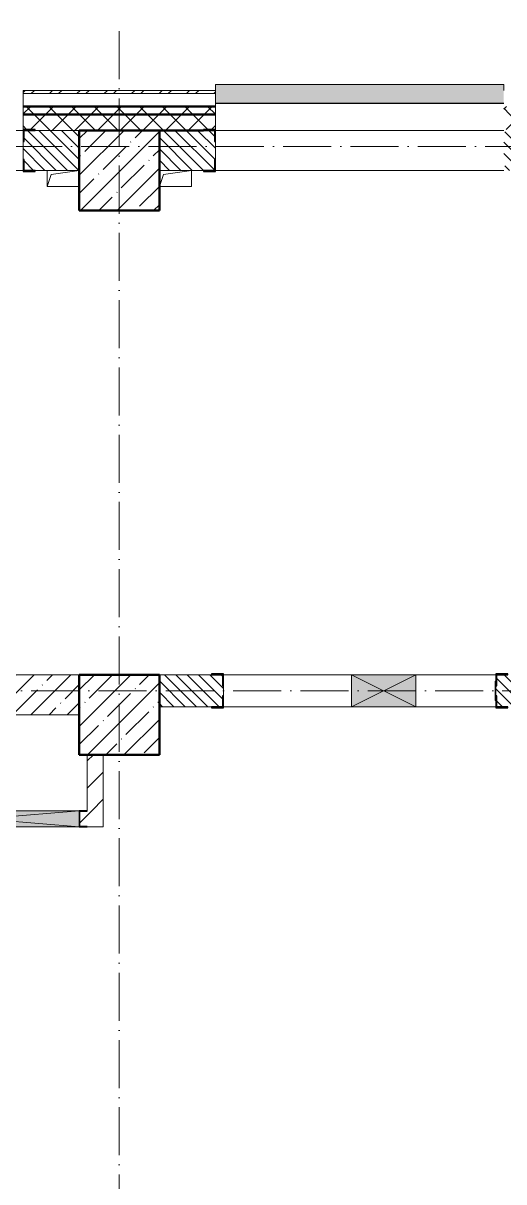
# Model space of a CAD drawing. Header units: millimetres. Extents: x -12989 to 629078, y -109036 to 555275.
# Drawn here: x 576510 to 579510, y -87602 to -80365 of the extents above; entities that cross this region are included whole.
import ezdxf

# ---------------------------------------------------------------- set-up
doc = ezdxf.new("R2010")
doc.units = ezdxf.units.MM
doc.linetypes.add('50_200_ШТРИХ_1Т_ш5_п1_п1_', pattern=[700, 500, -100, 0, -100])
for name, color, linetype, lineweight in [('A-DETL-GENF-OTLN', 7, 'Continuous', 9), ('A-GENM-____-MCUT', 7, 'Continuous', 25), ('A-GENM-____-OTLN', 7, 'Continuous', 9), ('A-GENM-____-OTLN-1', 7, 'Continuous', 25), ('A-GLAZ-____-OTLN', 7, 'Continuous', 9), ('A-WALL-____-MCUT-1', 7, 'Continuous', 9), ('A-WALL-____-MCUT-2', 7, 'Continuous', 50), ('A-WALL-____-MCUT-3', 7, 'Continuous', 9), ('A-WALL-____-OTLN', 7, 'Continuous', 9), ('A-WALL-____-PATT-1', 7, 'Continuous', 9), ('A-WALL-FNSH-MCUT-1', 7, 'Continuous', 9), ('I-WALL-____-OTLN', 7, 'Continuous', 9), ('S-COLS-____-MCUT', 7, 'Continuous', 50), ('S-COLS-____-OTLN', 7, 'Continuous', 9), ('S-GRID-____-OTLN-1', 7, '50_200_ШТРИХ_1Т_ш5_п1_п1_', 9)]:
    doc.layers.add(name, color=color, linetype=linetype, lineweight=lineweight)
doc.layers.add('A-GLAZ-____-OTLN-1', color=7, linetype='Continuous', lineweight=9, true_color=0xc0c0c0)
pattern_1 = [(45, (523510.01, -90515.61), (-70.71068, 70.71068), []), (135, (523510.01, -90515.61), (-70.71068, -70.71068), [])]
pattern_2 = [(45, (523510.01, -90515.61), (-84.85281, 84.85281), [])]
pattern_3 = [(135, (523510.01, -90515.614), (-35.35534, -35.35534), [])]

# ---------------------------------------------------------------- blocks, each defined once
blk = doc.blocks.new('BSC_Колонна _Прямоугольная - 500х500-V67-АР1_План отверстий 3 этажа в осях 1-64_А-ГГ')
at = {"layer": 'S-COLS-____-OTLN'}
h = blk.add_hatch(dxfattribs=at)
h.set_pattern_fill('FP_104', color=256, style=0, pattern_type=2)
h.set_pattern_definition([(45, (-53600, -5831.04), (-114.04925, 114.04925), []), (45, (-53485.95, -5831.04), (-114.04925, 114.04925), [201.613, -40.323, 3.353, -36.97])])
h.paths.add_polyline_path([(-250, -250), (250, -250), (250, 250), (-250, 250)], flags=0)
at = {"layer": 'S-COLS-____-MCUT'}
for p, q in [((250, 250), (-250, 250)), ((-250, 250), (-250, -250)), ((250, -250), (250, 250)), ((-250, -250), (250, -250))]:
    blk.add_line(p, q, dxfattribs=at)
blk = doc.blocks.new('BSC_Колонна _Прямоугольная - 500х500-V136-АР1_План отверстий 3 этажа в осях 1-64_А-ГГ')
at = {"layer": 'S-COLS-____-OTLN'}
h = blk.add_hatch(dxfattribs=at)
h.set_pattern_fill('FP_159', color=256, style=0, pattern_type=2)
h.set_pattern_definition([(45, (-53600, -9231.04), (-114.04925, 114.04925), []), (45, (-53485.95, -9231.04), (-114.04925, 114.04925), [201.613, -40.323, 3.353, -36.97])])
h.paths.add_polyline_path([(-250, -250), (250, -250), (250, 250), (-250, 250), (-250, 103.3)], flags=0)
at = {"layer": 'S-COLS-____-MCUT'}
for p, q in [((250, 250), (-250, 250)), ((-250, 250), (-250, -250)), ((250, -250), (250, 250)), ((-250, -250), (250, -250))]:
    blk.add_line(p, q, dxfattribs=at)
blk = doc.blocks.new('Фахверк_СКБ_Уголок - 250_2700-27497298-АР1_План отверстий 3 этажа в осях 1-64_А-ГГ')
at = {"layer": 'A-GENM-____-MCUT'}
for p, q in [((200, 181), (125, 181)), ((125, 181), (125, 106)), ((131, 106), (131, 175)), ((131, 175), (200, 175)), ((200, 175), (200, 181)), ((125, 106), (131, 106)), ((131, -6), (125, -6)), ((125, -6), (125, -81)), ((131, -75), (131, -6)), ((125, -81), (200, -81)), ((200, -75), (131, -75)), ((200, -81), (200, -75))]:
    blk.add_line(p, q, dxfattribs=at)
blk = doc.blocks.new('Фахверк_СКБ_Уголок - 200_3960-28268576-АР1_План отверстий 3 этажа в осях 1-64_А-ГГ')
at = {"layer": 'A-GENM-____-MCUT'}
for p, q in [((200, 156), (125, 156)), ((125, 156), (125, 81)), ((131, 81), (131, 150)), ((131, 150), (200, 150)), ((200, 150), (200, 156)), ((125, 81), (131, 81)), ((131, 19), (125, 19)), ((125, 19), (125, -56)), ((131, -50), (131, 19)), ((125, -56), (200, -56)), ((200, -50), (131, -50)), ((200, -56), (200, -50))]:
    blk.add_line(p, q, dxfattribs=at)
blk = doc.blocks.new('154_Стойка_СКБ_Уголок - СМ-2480_200-28346303-АР1_План отверстий 3 этажа в осях 1-64_А-ГГ')
at = {"layer": 'A-GENM-____-MCUT'}
for p, q in [((125, 156), (125, 81)), ((200, 156), (125, 156)), ((131, 81), (131, 150)), ((131, 150), (200, 150)), ((200, 150), (200, 156)), ((125, 81), (131, 81)), ((131, 19), (125, 19)), ((125, 19), (125, -56)), ((131, -50), (131, 19)), ((125, -56), (200, -56)), ((200, -50), (131, -50)), ((200, -56), (200, -50))]:
    blk.add_line(p, q, dxfattribs=at)
blk = doc.blocks.new('Стойка_Влож_Полоса боковая - Полоса-28213942-АР1_План отверстий 3 этажа в осях 1-64_А-ГГ')
at = {"layer": 'A-GENM-____-OTLN'}
for p, q in [((-5, 60), (0, 60)), ((-5, -60), (-5, 60)), ((0, 31), (0, -31)), ((0, -60), (-5, -60))]:
    blk.add_line(p, q, dxfattribs=at)
blk = doc.blocks.new('AR_Отверстие прямоугольное _в плите_ - AR_Отверстие прямоугольное _в плите_-V180-АР1_План отверстий 3 этажа в осях 1-64_А-ГГ')
at = {"layer": 'A-GENM-____-OTLN'}
for p, q in [((-100, 50), (-100, -50)), ((-100, -50), (-75, 25)), ((-75, 25), (100, 50)), ((-100, -50), (100, -50))]:
    blk.add_line(p, q, dxfattribs=at)
blk = doc.blocks.new('AR_Отверстие прямоугольное _в плите_ - AR_Отверстие прямоугольное _в плите_-V181-АР1_План отверстий 3 этажа в осях 1-64_А-ГГ')
at = {"layer": 'A-GENM-____-OTLN'}
for p, q in [((-100, -50), (-75, 25)), ((-75, 25), (100, 50)), ((100, -50), (100, 50)), ((-100, -50), (100, -50))]:
    blk.add_line(p, q, dxfattribs=at)
blk = doc.blocks.new('Отлив_СКБ - Отлив витража_120_НВФ-31885687-АР1_План отверстий 3 этажа в осях 1-64_А-ГГ')
at = {"layer": 'A-GLAZ-____-OTLN-1'}
for points in [[(0, 0), (0, -2), (1800, -2), (1800, 0), (534.2, 0)], [(0, -2), (0, -120), (1800, -120), (1800, -2), (534.2, -2)]]:
    blk.add_hatch(color=256, dxfattribs=at).paths.add_polyline_path(points, flags=0)
at = {"layer": 'A-GLAZ-____-OTLN'}
for p, q in [((0, 0), (1800, 0)), ((1800, -2), (0, -2)), ((0, -120), (0, -83)), ((0, -120), (1800, -120)), ((1800, -83), (1800, -120))]:
    blk.add_line(p, q, dxfattribs=at)
blk = doc.blocks.new('AR_Отверстие прямоугольное _в стене__БезПР - AR_Отверстие прямоугольное _в стене__БезПР-36428632-АР1_План отверстий 3 этажа в осях 1-64_А-ГГ')
at = {"layer": 'A-GLAZ-____-OTLN'}
blk.add_hatch(color=256, dxfattribs=at).paths.add_polyline_path([(-200, -100), (200, -100), (200, 100), (-200, 100)], flags=0)
at = {"layer": 'A-DETL-GENF-OTLN'}
for p, q in [((-200, -100), (-200, 100)), ((-200, 100), (200, 100)), ((200, 100), (-200, -100)), ((-200, 100), (200, -100)), ((200, 100), (-200, 100)), ((-200, 100), (-200, -100)), ((200, 100), (200, -100)), ((200, -100), (200, 100)), ((200, -100), (-200, -100)), ((-200, -100), (200, -100))]:
    blk.add_line(p, q, dxfattribs=at)
at = {"layer": 'A-GLAZ-____-OTLN'}
blk.add_line((200, 100), (-200, 100), dxfattribs=at)
blk = doc.blocks.new('AR_Отверстие прямоугольное _в стене_ - AR_Отверстие прямоугольное _в стене__ОВ-36976812-АР1_План отверстий 3 этажа в осях 1-64_А-ГГ')
at = {"layer": 'A-GLAZ-____-OTLN'}
blk.add_hatch(color=256, dxfattribs=at).paths.add_polyline_path([(600, -50), (600, 50), (-600, 50), (-600, -50), (260.3, -50)], flags=0)
at = {"layer": 'A-DETL-GENF-OTLN'}
for p, q in [((-600, -50), (-600, 50)), ((-600, 50), (600, 50)), ((600, 50), (-600, -50)), ((-600, 50), (600, -50)), ((600, 50), (-600, 50)), ((-600, 50), (-600, -50)), ((600, -50), (-600, -50)), ((-600, -50), (600, -50))]:
    blk.add_line(p, q, dxfattribs=at)
blk = doc.blocks.new('154_Фахверк_СКБ_Швеллер - Тип_100_3550-28487752-АР1_План отверстий 3 этажа в осях 1-64_А-ГГ')
at = {"layer": 'A-GENM-____-MCUT'}
for p, q in [((175, 50), (125, 50)), ((125, 50), (125, -50)), ((128, 47), (175, 47)), ((128, -47), (128, 47)), ((175, 47), (175, 50)), ((125, -50), (175, -50)), ((175, -47), (128, -47)), ((175, -50), (175, -47))]:
    blk.add_line(p, q, dxfattribs=at)
blk = doc.blocks.new('3эт')
at = {"layer": 'S-GRID-____-OTLN-1', "color": 251, "ltscale": 0.6, "true_color": 0x636466}
for p, q in [((337370.7, -91346.1), (337370.7, -76712.9)), ((387845.1, -77482.4), (279340.9, -77482.4)), ((374089.5, -80882.4), (279101.9, -80882.4))]:
    blk.add_line(p, q, dxfattribs=at)

msp = doc.modelspace()

# ---------------------------------------------------------------- hatches: boundary and pattern name
at = {"layer": 'A-WALL-____-PATT-1'}
h = msp.add_hatch(dxfattribs=at)
h.set_pattern_fill('FP_3', color=256, style=0, pattern_type=2)
h.set_pattern_definition([(45, (523510.01, -90515.61), (-85.53659, 85.53659), []), (45, (523567.03, -90515.61), (-85.53659, 85.53659), [])])
h.paths.add_polyline_path([(595375.0077, -80804.5723), (595375.0077, -80784.5723), (591510.0077, -80784.5723), (591510.0077, -80804.5723), (594194.9023, -80804.5723)], flags=0)
h.paths.add_polyline_path([(583590.1165, -80804.5723), (583710.0077, -80804.5723), (583710.0077, -80784.5723), (582510.0077, -80784.5723), (582510.0077, -80804.5723)], flags=0)
h.paths.add_polyline_path([(580055.188, -80804.5723), (580710.0077, -80804.5723), (580710.0077, -80784.5723), (579510.0077, -80784.5723), (579510.0077, -80804.5723)], flags=0)
h.paths.add_polyline_path([(577710.0077, -80804.5723), (577710.0077, -80784.5723), (576510.0077, -80784.5723), (576510.0077, -80804.5723), (576520.2594, -80804.5723)], flags=0)
h.paths.add_polyline_path([(574710.0077, -80804.5723), (574710.0077, -80784.5723), (573510.0077, -80784.5723), (573510.0077, -80804.5723)], flags=0)
h.paths.add_polyline_path([(570510.0077, -80804.5723), (571710.0077, -80804.5723), (571710.0077, -80784.5723), (570510.0077, -80784.5723)], flags=0)
h.paths.add_polyline_path([(568710.0077, -80804.5723), (568710.0077, -80784.5723), (567510.0077, -80784.5723), (567510.0077, -80804.5723), (567682.938, -80804.5723)], flags=0)
h.paths.add_polyline_path([(564510.0077, -80804.5723), (565710.0077, -80804.5723), (565710.0077, -80784.5723), (564510.0077, -80784.5723)], flags=0)
h.paths.add_polyline_path([(562710.0077, -80804.5723), (562710.0077, -80784.5723), (561845.0077, -80784.5723), (561845.0077, -80804.5723), (562380.5451, -80804.5723)], flags=0)
h = msp.add_hatch(dxfattribs=at)
h.set_pattern_fill('FP_1', color=256, style=0, pattern_type=2)
h.set_pattern_definition(pattern_1)
h.paths.add_polyline_path([(597860.0077, -80934.5723), (597860.0077, -80884.5723), (591510.0077, -80884.5723), (591510.0077, -80934.5723), (597729.8308, -80934.5723)], flags=0)
h.paths.add_polyline_path([(583590.1165, -80934.5723), (583710.0077, -80934.5723), (583710.0077, -80884.5723), (582510.0077, -80884.5723), (582510.0077, -80934.5723)], flags=0)
h.paths.add_polyline_path([(580710.0077, -80934.5723), (580710.0077, -80884.5723), (579510.0077, -80884.5723), (579510.0077, -80934.5723), (580055.188, -80934.5723)], flags=0)
h.paths.add_polyline_path([(577710.0077, -80934.5723), (577710.0077, -80884.5723), (576510.0077, -80884.5723), (576510.0077, -80934.5723), (576520.2594, -80934.5723)], flags=0)
h.paths.add_polyline_path([(574710.0077, -80934.5723), (574710.0077, -80884.5723), (573510.0077, -80884.5723), (573510.0077, -80934.5723)], flags=0)
h.paths.add_polyline_path([(570510.0077, -80934.5723), (571710.0077, -80934.5723), (571710.0077, -80884.5723), (570510.0077, -80884.5723)], flags=0)
h.paths.add_polyline_path([(568710.0077, -80934.5723), (568710.0077, -80884.5723), (567510.0077, -80884.5723), (567510.0077, -80934.5723), (567682.938, -80934.5723)], flags=0)
h.paths.add_polyline_path([(565710.0077, -80934.5723), (565710.0077, -80884.5723), (564510.0077, -80884.5723), (564510.0077, -80934.5723)], flags=0)
h.paths.add_polyline_path([(562380.5451, -80934.5723), (562710.0077, -80934.5723), (562710.0077, -80884.5723), (561310.0077, -80884.5723), (561310.0077, -80934.5723)], flags=0)
h.paths.add_polyline_path([(558310.0077, -80934.5723), (559510.0077, -80934.5723), (559510.0077, -80884.5723), (558310.0077, -80884.5723)], flags=0)
h.paths.add_polyline_path([(556510.0077, -80934.5723), (556510.0077, -80884.5723), (555310.0077, -80884.5723), (555310.6879, -80934.5723)], flags=0)
h.paths.add_polyline_path([(553510.0077, -80934.5723), (553510.0077, -80884.5723), (552310.0077, -80884.5723), (552310.0077, -80934.5723)], flags=0)
h.paths.add_polyline_path([(550510.0077, -80934.5723), (550510.0077, -80884.5723), (547340.0077, -80884.5723), (547340.0077, -80934.5723), (548240.8308, -80934.5723)], flags=0)
h = msp.add_hatch(dxfattribs=at)
h.set_pattern_fill('FP_1', color=256, style=0, pattern_type=2)
h.set_pattern_definition(pattern_1)
h.paths.add_polyline_path([(597860.0077, -81034.5723), (597860.0077, -80934.5723), (591510.0077, -80934.5723), (591510.0077, -81028.5723), (591585.0077, -81028.5723), (591585.0077, -81034.5723), (597729.8308, -81034.5723)], flags=0)
h.paths.add_polyline_path([(583590.1165, -81034.5723), (583635.0077, -81034.5723), (583635.0077, -81028.5723), (583710.0077, -81028.5723), (583710.0077, -80934.5723), (582510.0077, -80934.5723), (582510.0077, -81028.5723), (582585.0077, -81028.5723), (582585.0077, -81034.5723), (583360.0077, -81034.5723)], flags=0)
h.paths.add_polyline_path([(580635.0077, -81034.5723), (580635.0077, -81028.5723), (580710.0077, -81028.5723), (580710.0077, -80934.5723), (579510.0077, -80934.5723), (579510.0077, -81028.5723), (579585.0077, -81028.5723), (579585.0077, -81034.5723), (580055.188, -81034.5723)], flags=0)
h.paths.add_polyline_path([(577635.0077, -81034.5723), (577635.0077, -81028.5723), (577710.0077, -81028.5723), (577710.0077, -80934.5723), (576510.0077, -80934.5723), (576510.0077, -81028.5723), (576585.0077, -81028.5723), (576585.0077, -81034.5723), (577360.0077, -81034.5723)], flags=0)
h.paths.add_polyline_path([(574635.0077, -81034.5723), (574635.0077, -81028.5723), (574710.0077, -81028.5723), (574710.0077, -80934.5723), (573510.0077, -80934.5723), (573510.0077, -81028.5723), (573585.0077, -81028.5723), (573585.0077, -81034.5723), (573860.0077, -81034.5723)], flags=0)
h.paths.add_polyline_path([(571635.0077, -81034.5723), (571635.0077, -81028.5723), (571710.0077, -81028.5723), (571710.0077, -80934.5723), (570510.0077, -80934.5723), (570510.0077, -81028.5723), (570585.0077, -81028.5723), (570585.0077, -81034.5723), (571217.8665, -81034.5723)], flags=0)
h.paths.add_polyline_path([(567585.0077, -81034.5723), (568635.0077, -81034.5723), (568635.0077, -81028.5723), (568710.0077, -81028.5723), (568710.0077, -80934.5723), (567510.0077, -80934.5723), (567510.0077, -81028.5723), (567585.0077, -81028.5723)], flags=0)
h.paths.add_polyline_path([(564860.0077, -81034.5723), (565635.0077, -81034.5723), (565635.0077, -81028.5723), (565710.0077, -81028.5723), (565710.0077, -80934.5723), (564510.0077, -80934.5723), (564510.0077, -81028.5723), (564585.0077, -81028.5723), (564585.0077, -81034.5723)], flags=0)
h.paths.add_polyline_path([(562380.5451, -81034.5723), (562635.0077, -81034.5723), (562635.0077, -81028.5723), (562710.0077, -81028.5723), (562710.0077, -80934.5723), (561310.0077, -80934.5723), (561310.0077, -81034.5723), (562360.0077, -81034.5723)], flags=0)
h.paths.add_polyline_path([(558845.6165, -81034.5723), (559435.0077, -81034.5723), (559435.0077, -81028.5723), (559510.0077, -81028.5723), (559510.0077, -80934.5723), (558310.0077, -80934.5723), (558310.0077, -81034.5723), (558810.0077, -81034.5723)], flags=0)
h.paths.add_polyline_path([(556435.0077, -81034.5723), (556435.0077, -81028.5723), (556510.0077, -81028.5723), (556510.0077, -80934.5723), (555310.0077, -80934.5723), (555310.6879, -81028.5723), (555385.0077, -81028.5723), (555385.0077, -81034.5723)], flags=0)
h.paths.add_polyline_path([(553435.0077, -81034.5723), (553435.0077, -81028.5723), (553510.0077, -81028.5723), (553510.0077, -80934.5723), (552310.0077, -80934.5723), (552310.0077, -81034.5723), (552810.0077, -81034.5723)], flags=0)
h.paths.add_polyline_path([(550435.0077, -81034.5723), (550435.0077, -81028.5723), (550510.0077, -81028.5723), (550510.0077, -80934.5723), (547340.0077, -80934.5723), (547340.0077, -81034.5723), (549810.0077, -81034.5723)], flags=0)
h = msp.add_hatch(dxfattribs=at)
h.set_pattern_fill('FP_6', color=256, style=0, pattern_type=2)
h.set_pattern_definition(pattern_3)
h.paths.add_polyline_path([(576516.0077, -81284.5723), (576860.0077, -81284.5723), (576860.0077, -81034.5723), (576516.0077, -81034.5723), (576516.0077, -81103.5723), (576510.0077, -81103.5723), (576510.0077, -81215.5723), (576516.0077, -81215.5723)], flags=0)
h.paths.add_polyline_path([(574360.0077, -81284.5723), (574704.0077, -81284.5723), (574704.0077, -81215.5723), (574710.0077, -81215.5723), (574710.0077, -81103.5723), (574704.0077, -81103.5723), (574704.0077, -81034.5723), (574360.0077, -81034.5723), (574360.0077, -81181.2572)], flags=0)
h = msp.add_hatch(dxfattribs=at)
h.set_pattern_fill('FP_6', color=256, style=0, pattern_type=2)
h.set_pattern_definition(pattern_3)
h.paths.add_polyline_path([(582585.0077, -81284.5723), (582860.0077, -81284.5723), (582860.0077, -81034.5723), (582516.0077, -81034.5723), (582516.0077, -81103.5723), (582510.0077, -81103.5723), (582510.0077, -81215.5723), (582516.0077, -81215.5723), (582516.0077, -81284.5723)], flags=0)
h.paths.add_polyline_path([(579585.0077, -81284.5723), (580704.0077, -81284.5723), (580704.0077, -81215.5723), (580710.0077, -81215.5723), (580710.0077, -81103.5723), (580704.0077, -81103.5723), (580704.0077, -81034.5723), (579516.0077, -81034.5723), (579516.0077, -81103.5723), (579510.0077, -81103.5723), (579510.0077, -81215.5723), (579516.0077, -81215.5723), (579516.0077, -81284.5723)], flags=0)
h.paths.add_polyline_path([(577635.0077, -81284.5723), (577704.0077, -81284.5723), (577704.0077, -81215.5723), (577710.0077, -81215.5723), (577710.0077, -81103.5723), (577704.0077, -81103.5723), (577704.0077, -81034.5723), (577360.0077, -81034.5723), (577360.0077, -81284.5723)], flags=0)
h = msp.add_hatch(dxfattribs=at)
h.set_pattern_fill('FP_38', color=256, style=0, pattern_type=2)
h.set_pattern_definition([(45, (523510, -90515.61), (-114.04925, 114.04925), []), (45, (523624.06, -90515.61), (-114.04925, 114.04925), [201.612, -40.322, 3.353, -36.97])])
h.paths.add_polyline_path([(576860.0077, -84684.5723), (576860.0077, -84434.5723), (574960.0077, -84434.5723), (574960.0077, -84684.5723), (576520.2594, -84684.5723)], flags=0)
h.paths.add_polyline_path([(574360.0077, -84684.5723), (574560.0077, -84684.5723), (574560.0077, -84434.5723), (574360.0077, -84434.5723)], flags=0)
h = msp.add_hatch(dxfattribs=at)
h.set_pattern_fill('FP_6', color=256, style=0, pattern_type=2)
h.set_pattern_definition(pattern_3)
h.paths.add_polyline_path([(582860.0077, -84634.5723), (582860.0077, -84434.5723), (582460.0077, -84434.5723), (582460.0077, -84634.5723)], flags=0)
h.paths.add_polyline_path([(579535.0077, -84634.5723), (580254.0077, -84634.5723), (580254.0077, -84565.5723), (580260.0077, -84565.5723), (580260.0077, -84503.5723), (580254.0077, -84503.5723), (580254.0077, -84434.5723), (579466.0077, -84434.5723), (579466.0077, -84503.5723), (579460.0077, -84503.5723), (579460.0077, -84565.5723), (579466.0077, -84565.5723), (579466.0077, -84634.5723)], flags=0)
h.paths.add_polyline_path([(581760.0077, -84634.5723), (581760.0077, -84434.5723), (581166.0077, -84434.5723), (581166.0077, -84503.5723), (581160.0077, -84503.5723), (581160.0077, -84565.5723), (581166.0077, -84565.5723), (581166.0077, -84634.5723), (581235.0077, -84634.5723)], flags=0)
h.paths.add_polyline_path([(577754.0077, -84634.5723), (577754.0077, -84565.5723), (577760.0077, -84565.5723), (577760.0077, -84503.5723), (577754.0077, -84503.5723), (577754.0077, -84434.5723), (577360.0077, -84434.5723), (577360.0077, -84634.5723), (577685.0077, -84634.5723)], flags=0)
h = msp.add_hatch(dxfattribs=at)
h.set_pattern_fill('FP_4', color=256, style=0, pattern_type=2)
h.set_pattern_definition(pattern_2)
h.paths.add_polyline_path([(577010.0077, -85284.5724), (577010.0077, -84934.5723), (576910.0077, -84934.5723), (576910.0077, -85284.5724)], flags=0)
h = msp.add_hatch(dxfattribs=at)
h.set_pattern_fill('FP_4', color=256, style=0, pattern_type=2)
h.set_pattern_definition(pattern_2)
h.paths.add_polyline_path([(577010.0077, -85384.5724), (577010.0077, -85284.5724), (576910.0077, -85284.5724), (576910.0077, -85287.5724), (576863.0077, -85287.5724), (576863.0077, -85381.5724), (576910.0077, -85381.5724), (576910.0077, -85384.5724)], flags=0)
h.paths.add_polyline_path([(575660.0077, -85384.5724), (575660.0077, -85284.5724), (574260.0077, -85284.5724), (574260.0077, -85384.5724)], flags=0)

# ---------------------------------------------------------------- linework, layer by layer
at = {"layer": 'A-WALL-____-MCUT-1'}
for p, q in [((576860.0077, -84434.5723), (574960.0077, -84434.5723)), ((574960.0077, -84684.5723), (576860.0077, -84684.5723))]:
    msp.add_line(p, q, dxfattribs=at)
at = {"layer": 'A-WALL-____-MCUT-2'}
for p, q in [((577710.0077, -80884.5723), (576510.0077, -80884.5723)), ((577710.0077, -80934.5723), (576510.0077, -80934.5723)), ((577360.0077, -81034.5723), (577635.0077, -81034.5723))]:
    msp.add_line(p, q, dxfattribs=at)
at = {"layer": 'A-WALL-____-MCUT-3'}
for p, q in [((577710.0077, -80804.5723), (576510.0077, -80804.5723)), ((576510.0077, -80804.5723), (576510.0077, -81028.5723)), ((577710.0077, -81028.5723), (577710.0077, -80804.5723)), ((576585.0077, -81034.5723), (576860.0077, -81034.5723)), ((576510.0077, -81103.5723), (576510.0077, -81215.5723)), ((577710.0077, -81215.5723), (577710.0077, -81103.5723)), ((576585.0077, -81284.5723), (576860.0077, -81284.5723)), ((577360.0077, -81284.5723), (577635.0077, -81284.5723)), ((577685.0077, -84434.5723), (577360.0077, -84434.5723)), ((577760.0077, -84565.5723), (577760.0077, -84503.5723)), ((577360.0077, -84634.5723), (577685.0077, -84634.5723))]:
    msp.add_line(p, q, dxfattribs=at)
at = {"layer": 'A-WALL-____-OTLN'}
for p, q in [((576510.0077, -81034.5723), (574710.0077, -81034.5723)), ((579510.0077, -81034.5723), (577710.0077, -81034.5723)), ((576510.0077, -81284.5723), (574710.0077, -81284.5723)), ((579510.0077, -81284.5723), (577710.0077, -81284.5723))]:
    msp.add_line(p, q, dxfattribs=at)
at = {"layer": 'A-WALL-FNSH-MCUT-1'}
for p, q in [((577710.0077, -80784.5723), (576510.0077, -80784.5723)), ((576510.0077, -80784.5723), (576510.0077, -80804.5723)), ((577710.0077, -80804.5723), (577710.0077, -80784.5723)), ((576910.0077, -84934.5723), (576910.0077, -85284.5724)), ((577010.0077, -85384.5724), (577010.0077, -84934.5723)), ((576910.0077, -85384.5724), (577010.0077, -85384.5724))]:
    msp.add_line(p, q, dxfattribs=at)
at = {"layer": 'I-WALL-____-OTLN'}
for p, q in [((577760.0077, -84434.5723), (578560.0077, -84434.5723)), ((578960.0077, -84434.5723), (579460.0077, -84434.5723)), ((578560.0077, -84634.5723), (577760.0077, -84634.5723)), ((579460.0077, -84634.5723), (578960.0077, -84634.5723))]:
    msp.add_line(p, q, dxfattribs=at)

# ---------------------------------------------------------------- block references
msp.add_blockref('3эт', (239739.3002, -3652.1582))
at = {"layer": 'A-GENM-____-OTLN'}
for name, p in [('AR_Отверстие прямоугольное _в плите_ - AR_Отверстие прямоугольное _в плите_-V180-АР1_План отверстий 3 этажа в осях 1-64_А-ГГ', (576760.0077, -81334.5723)), ('AR_Отверстие прямоугольное _в плите_ - AR_Отверстие прямоугольное _в плите_-V181-АР1_План отверстий 3 этажа в осях 1-64_А-ГГ', (577460.0077, -81334.5723)), ('Стойка_Влож_Полоса боковая - Полоса-28213942-АР1_План отверстий 3 этажа в осях 1-64_А-ГГ', (579460.0077, -84534.5723))]:
    msp.add_blockref(name, p, dxfattribs=at)
at = {"layer": 'A-GENM-____-OTLN-1'}
for name, p in [('Фахверк_СКБ_Уголок - 250_2700-27497298-АР1_План отверстий 3 этажа в осях 1-64_А-ГГ', (576385.0077, -81209.5723)), ('154_Стойка_СКБ_Уголок - СМ-2480_200-28346303-АР1_План отверстий 3 этажа в осях 1-64_А-ГГ', (579335.0077, -84584.5723)), ('154_Фахверк_СКБ_Швеллер - Тип_100_3550-28487752-АР1_План отверстий 3 этажа в осях 1-64_А-ГГ', (576735.0077, -85334.5724))]:
    msp.add_blockref(name, p, dxfattribs=at)
at = {"layer": 'A-GENM-____-OTLN-1', "rotation": 180}
for name, p in [('Фахверк_СКБ_Уголок - 250_2700-27497298-АР1_План отверстий 3 этажа в осях 1-64_А-ГГ', (577835.0077, -81109.5723)), ('Фахверк_СКБ_Уголок - 200_3960-28268576-АР1_План отверстий 3 этажа в осях 1-64_А-ГГ', (577885.0077, -84484.5723))]:
    msp.add_blockref(name, p, dxfattribs=at)
at = {"layer": 'A-GLAZ-____-OTLN', "rotation": 180}
for name, p in [('Отлив_СКБ - Отлив витража_120_НВФ-31885687-АР1_План отверстий 3 этажа в осях 1-64_А-ГГ', (579510.0077, -80867.5723)), ('AR_Отверстие прямоугольное _в стене__БезПР - AR_Отверстие прямоугольное _в стене__БезПР-36428632-АР1_План отверстий 3 этажа в осях 1-64_А-ГГ', (578760.0077, -84534.5723))]:
    msp.add_blockref(name, p, dxfattribs=at)
at = {"layer": 'A-GLAZ-____-OTLN'}
msp.add_blockref('AR_Отверстие прямоугольное _в стене_ - AR_Отверстие прямоугольное _в стене__ОВ-36976812-АР1_План отверстий 3 этажа в осях 1-64_А-ГГ', (576260.0077, -85334.5724), dxfattribs=at)
at = {"layer": 'S-COLS-____-OTLN'}
for name, p in [('BSC_Колонна _Прямоугольная - 500х500-V136-АР1_План отверстий 3 этажа в осях 1-64_А-ГГ', (577110.0077, -81284.5723)), ('BSC_Колонна _Прямоугольная - 500х500-V67-АР1_План отверстий 3 этажа в осях 1-64_А-ГГ', (577110.0077, -84684.5723))]:
    msp.add_blockref(name, p, dxfattribs=at)

doc.saveas('drawing.dxf')
